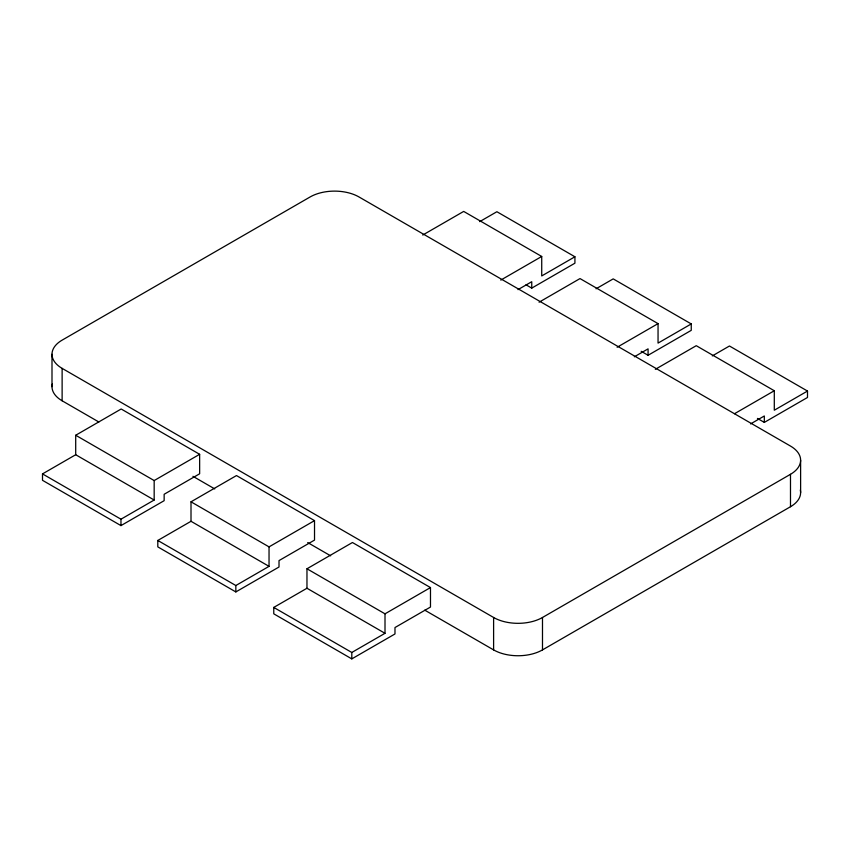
<?xml version="1.0" encoding="UTF-8"?>
<svg xmlns="http://www.w3.org/2000/svg" width="850" height="850" viewBox="0 0 850 850"><rect width="100%" height="100%" fill="white"/><g stroke="black" fill="none" stroke-linecap="round" stroke-linejoin="round"><path stroke-width="1.27" d="M75.703 435.253L121.178 408.999L199.644 454.304L199.644 473.779L164.146 494.275L164.146 500.682L120.966 525.608L42.5 480.314L42.5 473.896L75.703 454.729L154.169 500.034L154.169 480.558L75.703 435.253L75.703 454.729M422.748 235.046L463.686 211.416L541.726 256.466L541.726 275.942L574.919 256.774L574.919 263.192L531.749 288.118L526.012 284.803M479.708 221.637L496.889 211.724L574.919 256.774M500.788 280.096L541.726 256.466M154.169 480.558L199.644 454.304M518.001 289.638L531.749 281.701L531.749 288.118M42.5 473.896L120.966 519.201L154.169 500.034M191.006 501.819L236.481 475.564L314.521 520.625L314.521 540.101L279.013 560.596L279.013 567.003L235.843 591.929L157.803 546.879L157.803 540.462L191.006 521.294L269.036 566.355L269.036 546.879L191.006 501.819L191.006 521.294M539.081 302.207L580.008 278.577L658.049 323.627L658.049 343.103L691.252 323.935L691.252 330.353L648.072 355.279L641.187 351.305M596.041 288.798L613.211 278.885L691.252 323.935M269.036 546.879L314.521 520.625M617.121 347.257L658.049 323.627M157.803 540.462L235.843 585.523L269.036 566.355M634.334 356.798L648.072 348.861L648.072 355.279M306.967 568.778L352.442 542.513L430.483 587.573L430.483 607.049L394.984 627.544L394.984 633.962L351.804 658.888L273.764 613.827L273.764 607.421L306.967 588.253L385.007 633.303L385.007 613.827L306.967 568.778L306.967 588.253M655.329 369.325L696.256 345.695L774.297 390.745L774.297 410.221L807.5 391.053L807.5 397.471L764.32 422.397L757.435 418.423M712.289 355.916L729.459 346.003L807.5 391.053M385.007 613.827L430.483 587.573M734.506 413.716L774.297 390.745M273.764 607.421L351.804 652.471L385.007 633.303M750.582 423.916L764.32 415.979L764.32 422.397M62.124 368.369L493.606 617.482A34.574 19.964 0 0 0 542.491 617.482L790.489 474.3A34.574 19.964 0 0 0 790.489 446.069L359.008 196.966A34.574 19.964 0 0 0 310.112 196.966L62.124 340.138A34.574 19.964 0 0 0 62.124 368.369L62.124 400.786L98.844 421.993M424.745 610.151L493.606 649.899A34.574 19.964 0 0 0 542.491 649.899L790.489 506.728A34.574 19.964 0 0 0 800.317 490.004M192.939 476.319L214.742 488.909M307.7 542.576L330.65 555.826M800.615 460.19L800.615 492.607M790.489 474.3L790.489 506.728M542.491 617.482L542.491 649.899M493.606 617.482L493.606 649.899M351.804 652.471L351.804 658.888M235.843 585.523L235.843 591.929M120.966 519.201L120.966 525.608M51.999 354.259L51.999 386.676M62.124 400.786A34.574 19.964 0 0 1 52.286 384.072"/></g></svg>
